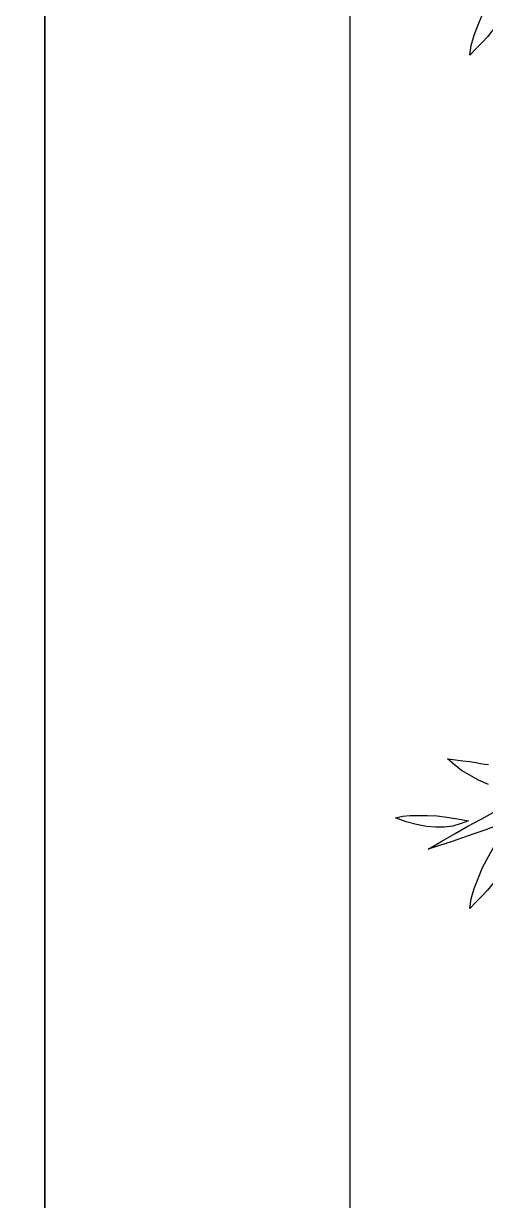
# Model space of a CAD drawing. Header units: millimetres. Extents: x 8 to 218431, y 13 to 56484.
# Drawn here: x 40591.4 to 40742.7, y 8762.3 to 9148 of the extents above; entities that cross this region are included whole.
import ezdxf

# ---------------------------------------------------------------- set-up
doc = ezdxf.new("R2010")
doc.units = ezdxf.units.MM
doc.header["$MEASUREMENT"] = 0
doc.layers.add('Plants', color=92, linetype='Continuous')
doc.layers.add('tampak', color=7, linetype='Continuous')

# ---------------------------------------------------------------- blocks, each defined once
blk = doc.blocks.new('OUTDOOR')
at = {"layer": 'tampak', "transparency": 33554687}
h = blk.add_hatch(dxfattribs=at)
h.set_pattern_fill('DOTS', scale=3000)
h.set_pattern_definition([(0, (2854.53, 0), (93.75, 187.5), [0, -187.5])])
h.paths.add_polyline_path([(1832617.56, 55399.79), (1829266.1, 55399.79), (1829266.1, 55248.33), (1829016.1, 55248.33), (1827567.56, 55248.33), (1827567.56, 53294.79), (1827573.64, 53294.79), (1827573.64, 53188.33), (1828173.64, 53188.33), (1828173.64, 49758.33), (1828023.64, 49757.97), (1828023.64, 49756.87), (1827567.56, 49756.87), (1827567.56, 44386.87), (1833117.56, 44386.87), (1833054.49, 44637.17), (1832872.15, 44637.17), (1832872.25, 44636.45), (1832871.64, 44637.17), (1832617.56, 44637.17)])
h.paths.add_polyline_path([(1827765.96, 54105.94), (1828642.31, 54105.94), (1828642.31, 54329.46), (1827765.96, 54329.46)], flags=24)
h.paths.add_polyline_path([(1827819.18, 54370.2), (1828589.09, 54370.2), (1828589.09, 54593.73), (1827819.18, 54593.73)], flags=24)
blk.add_lwpolyline([(1832617.56, 55399.79), (1832617.56, 44637.17), (1833117.56, 44637.17)])
blk = doc.blocks.new('1')
at = {"layer": 'Plants', "linetype": 'Continuous'}
for points in [[(3494.48, 15041.49), (3495.92, 15037.65), (3497.2, 15033.97), (3498.48, 15030.29), (3499.76, 15026.61), (3501.04, 15022.77), (3502.16, 15019.09), (3499.6, 15023.57), (3497.04, 15027.89), (3494.64, 15032.05), (3492.4, 15036.37), (3490.16, 15040.37)], [(3481.04, 15038.77), (3479.6, 15035.57), (3478, 15032.69), (3476.4, 15029.97), (3474.48, 15027.57), (3472.56, 15025.33), (3472.88, 15028.05), (3473.2, 15030.45), (3473.52, 15032.69), (3473.84, 15034.61), (3474.16, 15036.21), (3474.32, 15037.65), (3474.48, 15038.77)], [(3213.23, 15046.29), (3219.15, 15046.13), (3223.79, 15045.65), (3227.15, 15044.85), (3229.39, 15043.89), (3230.19, 15043.25), (3231.31, 15042.29), (3232.75, 15041.17), (3234.19, 15039.89), (3235.95, 15038.45), (3237.87, 15036.69), (3239.79, 15034.77), (3242.03, 15032.69), (3238.83, 15033.17), (3235.47, 15034.13), (3232.11, 15035.41), (3228.59, 15036.85), (3224.91, 15038.77), (3221.07, 15041.01), (3217.23, 15043.57), (3213.23, 15046.29)], [(3492.88, 15046.29), (3498.8, 15046.13), (3503.44, 15045.65), (3506.8, 15044.85), (3509.04, 15043.89), (3509.84, 15043.25), (3510.96, 15042.29), (3512.4, 15041.17), (3513.84, 15039.89), (3515.6, 15038.45), (3517.52, 15036.69), (3519.44, 15034.77), (3521.68, 15032.69), (3518.48, 15033.17), (3515.12, 15034.13), (3511.76, 15035.41), (3508.24, 15036.85), (3504.56, 15038.77), (3500.72, 15041.01), (3496.88, 15043.57), (3492.88, 15046.29)], [(3492.88, 15032.21), (3493.84, 15029.81), (3494.64, 15027.09), (3494.96, 15024.37), (3494.96, 15021.49), (3494.8, 15018.45), (3494.16, 15015.25), (3493.2, 15011.89), (3491.92, 15008.37), (3491.44, 15010.61), (3491.12, 15013.17), (3491.12, 15015.89), (3491.12, 15018.77), (3491.28, 15021.97), (3491.76, 15025.17), (3492.24, 15028.69), (3492.88, 15032.21)]]:
    blk.add_lwpolyline(points, dxfattribs=at)

msp = doc.modelspace()

# ---------------------------------------------------------------- linework, layer by layer
msp.add_lwpolyline([(41098.45, 18431.4), (41098.45, 7668.78), (40598.45, 7668.78), (40598.45, 18431.4), (41098.45, 18431.4)])
msp.add_lwpolyline([(40998.45, 18331.4), (40998.45, 7768.78), (40698.45, 7768.78), (40698.45, 18331.4)], close=True)

# ---------------------------------------------------------------- block references
msp.add_blockref('OUTDOOR', (-1792019.11, -36968.38))
at = {"rotation": 270}
msp.add_blockref('1', (25704.93, 12379.65), dxfattribs=at)

doc.saveas('drawing.dxf')
